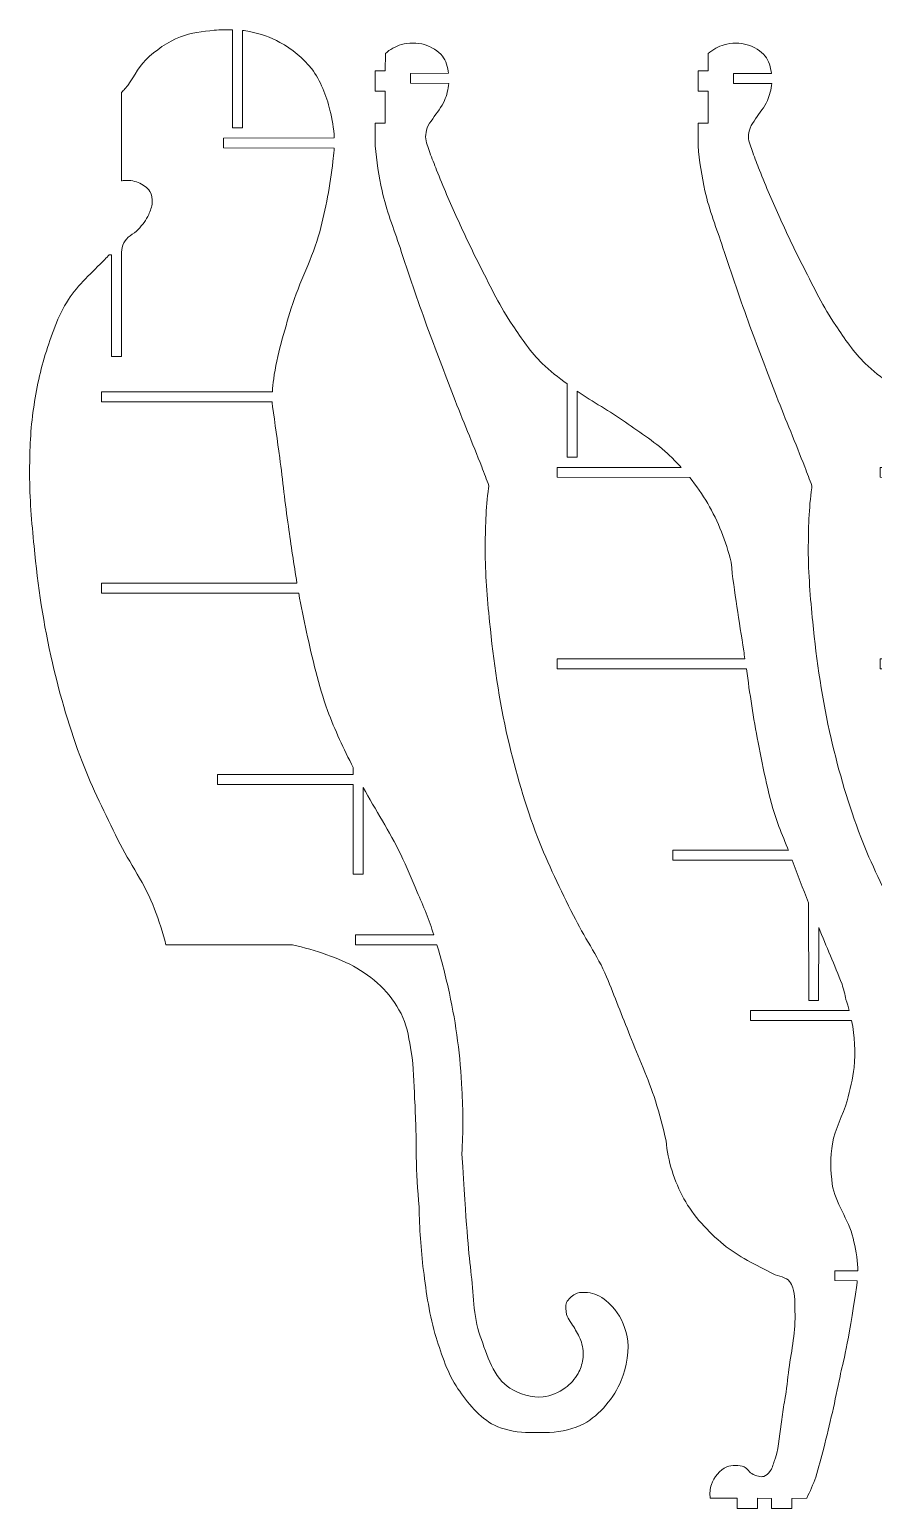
# Model space of a CAD drawing. Header units: centimetres. Extents: x -143 to 186, y -70 to 222.
# Drawn here: x -142.6 to -58.8, y -69.8 to 77 of the extents above; entities that cross this region are included whole.
import ezdxf

# ---------------------------------------------------------------- set-up
doc = ezdxf.new("R2010")
doc.units = ezdxf.units.CM
doc.header["$MEASUREMENT"] = 0
doc.layers.add('layer 1', color=7, linetype='Continuous')

msp = doc.modelspace()

# ---------------------------------------------------------------- linework, layer by layer
at = {"layer": 'layer 1', "color": 250, "lineweight": 9}
for points, knots in [([(-123.32562, 65.29963), (-123.32562, 65.29963), (-112.31798, 65.28963), (-112.31798, 65.28963), (-112.31798, 65.28963), (-112.3203, 65.22326), (-112.32317, 65.15672), (-112.32657, 65.09001), (-112.32657, 65.09001), (-112.36588, 64.71224), (-112.40873, 64.33523), (-112.45485, 63.95924), (-112.45485, 63.95924), (-112.74278, 61.61158), (-113.1506, 59.25075), (-113.76969, 56.97179), (-113.76969, 56.97179), (-114.47451, 54.37723), (-115.79917, 51.95952), (-116.58721, 49.38327), (-116.58721, 49.38327), (-117.29206, 47.07899), (-118.02644, 44.73324), (-118.33903, 42.35825), (-118.33903, 42.35825), (-118.39441, 41.9375), (-118.43635, 41.51443), (-118.46713, 41.08963), (-118.46713, 41.08963), (-118.46713, 41.08963), (-135.43054, 41.07963), (-135.43054, 41.07963), (-135.43054, 41.07963), (-135.43054, 41.07963), (-135.43054, 40.09963), (-135.43054, 40.09963), (-135.43054, 40.09963), (-135.43054, 40.09963), (-118.49748, 40.08963), (-118.49748, 40.08963), (-118.49748, 40.08963), (-118.48942, 39.93345), (-118.47404, 39.77775), (-118.45138, 39.62301), (-118.45138, 39.62301), (-118.20343, 37.92948), (-117.96577, 36.23458), (-117.7384, 34.53831), (-117.7384, 34.53831), (-117.43447, 32.27076), (-117.20694, 29.99242), (-116.8818, 27.7283), (-116.8818, 27.7283), (-116.61181, 25.84818), (-116.33984, 23.9646), (-116.02521, 22.08963), (-116.02521, 22.08963), (-116.02521, 22.08963), (-135.43054, 22.07963), (-135.43054, 22.07963), (-135.43054, 22.07963), (-135.43054, 22.07963), (-135.43054, 21.09963), (-135.43054, 21.09963), (-135.43054, 21.09963), (-135.43054, 21.09963), (-115.85297, 21.08963), (-115.85297, 21.08963), (-115.85297, 21.08963), (-115.62451, 19.79828), (-115.37228, 18.51204), (-115.08293, 17.2349), (-115.08293, 17.2349), (-114.48898, 14.61332), (-113.90002, 11.95985), (-112.98425, 9.4398), (-112.98425, 9.4398), (-112.28007, 7.50199), (-111.3731, 5.62998), (-110.44054, 3.77767), (-110.44054, 3.77767), (-110.44054, 3.77767), (-110.43054, 3.07963), (-110.43054, 3.07963), (-110.43054, 3.07963), (-110.43054, 3.07963), (-123.92921, 3.07963), (-123.92921, 3.07963), (-123.92921, 3.07963), (-123.92921, 3.07963), (-123.92921, 2.09963), (-123.92921, 2.09963), (-123.92921, 2.09963), (-123.92921, 2.09963), (-110.43054, 2.09963), (-110.43054, 2.09963), (-110.43054, 2.09963), (-110.43054, 2.09963), (-110.43054, -6.82072), (-110.43054, -6.82072), (-110.43054, -6.82072), (-110.43054, -6.82072), (-109.45054, -6.82072), (-109.45054, -6.82072), (-109.45054, -6.82072), (-109.45054, -6.82072), (-109.44054, 1.81158), (-109.44054, 1.81158), (-109.44054, 1.81158), (-108.25539, -0.43628), (-106.81953, -2.55839), (-105.72929, -4.85241), (-105.72929, -4.85241), (-105.1474, -6.07679), (-104.60336, -7.31989), (-104.09717, -8.58171), (-104.09717, -8.58171), (-103.45824, -9.94993), (-102.91251, -11.37591), (-102.43828, -12.83072), (-102.43828, -12.83072), (-102.43828, -12.83072), (-110.21342, -12.84072), (-110.21342, -12.84072), (-110.21342, -12.84072), (-110.21342, -12.84072), (-110.21342, -13.82072), (-110.21342, -13.82072), (-110.21342, -13.82072), (-110.21342, -13.82072), (-102.12457, -13.83072), (-102.12457, -13.83072), (-102.12457, -13.83072), (-101.64516, -15.4187), (-101.2438, -17.03275), (-100.89294, -18.63617), (-100.89294, -18.63617), (-100.2121, -21.74761), (-99.81112, -24.96117), (-99.64436, -28.14812), (-99.64436, -28.14812), (-99.53288, -30.27865), (-99.53288, -32.41647), (-99.64436, -34.56157), (-99.64436, -34.56157), (-99.21955, -41.78847), (-99.01831, -44.00859), (-98.75904, -46.22192), (-98.75904, -46.22192), (-98.50643, -48.37837), (-98.54577, -50.65993), (-97.83594, -52.67195), (-97.83594, -52.67195), (-97.18752, -54.50988), (-96.46093, -56.88771), (-94.884, -57.84032), (-94.884, -57.84032), (-93.97924, -58.38688), (-92.65572, -58.85609), (-91.58412, -58.71938), (-91.58412, -58.71938), (-90.84015, -58.62448), (-90.01176, -58.27345), (-89.39322, -57.81327), (-89.39322, -57.81327), (-88.89493, -57.44255), (-88.41637, -56.93977), (-88.11592, -56.39324), (-88.11592, -56.39324), (-87.88249, -55.96859), (-87.70806, -55.46679), (-87.64258, -54.98673), (-87.64258, -54.98673), (-87.56714, -54.43361), (-87.62845, -53.82083), (-87.78385, -53.2827), (-87.78385, -53.2827), (-87.92072, -52.80871), (-88.21196, -52.37383), (-88.44653, -51.93029), (-88.44653, -51.93029), (-88.69892, -51.45305), (-89.13801, -51.03383), (-89.25122, -50.52378), (-89.25122, -50.52378), (-89.33389, -50.1513), (-89.3911, -49.67693), (-89.25122, -49.34042), (-89.25122, -49.34042), (-89.11218, -49.00593), (-88.7396, -48.68243), (-88.41948, -48.50869), (-88.41948, -48.50869), (-87.88212, -48.21703), (-87.04354, -48.32324), (-86.44496, -48.50869), (-86.44496, -48.50869), (-85.80597, -48.70666), (-85.20295, -49.24146), (-84.73173, -49.73663), (-84.73173, -49.73663), (-84.01395, -50.4909), (-83.5026, -51.59855), (-83.27346, -52.59708), (-83.27346, -52.59708), (-82.95075, -54.00338), (-83.29336, -55.74568), (-83.83433, -57.08405), (-83.83433, -57.08405), (-84.51227, -58.76129), (-85.96609, -60.52202), (-87.53608, -61.37472), (-87.53608, -61.37472), (-88.5128, -61.9052), (-89.74875, -62.16133), (-90.95778, -62.25572), (-90.95778, -62.25572), (-90.95778, -62.25572), (-93.33942, -62.25572), (-93.33942, -62.25572), (-93.33942, -62.25572), (-94.41894, -62.17253), (-95.52094, -61.96035), (-96.4259, -61.51494), (-96.4259, -61.51494), (-97.888, -60.79531), (-99.09666, -59.27805), (-100.04352, -57.89732), (-100.04352, -57.89732), (-101.06441, -56.40863), (-101.65257, -54.56481), (-102.20288, -52.82143), (-102.20288, -52.82143), (-102.88053, -50.6746), (-103.18197, -48.38952), (-103.46484, -46.14706), (-103.46484, -46.14706), (-103.72859, -44.05616), (-103.87254, -41.9499), (-103.89671, -39.82828), (-103.89671, -39.82828), (-104.06535, -38.1712), (-104.15922, -36.50453), (-104.17832, -34.82828), (-104.17832, -34.82828), (-104.18532, -32.90981), (-104.23972, -30.99375), (-104.34151, -29.08009), (-104.34151, -29.08009), (-104.42362, -27.53665), (-104.42298, -25.97357), (-104.68032, -24.45445), (-104.68032, -24.45445), (-104.87551, -23.30218), (-105.04627, -22.09191), (-105.51516, -21.03692), (-105.51516, -21.03692), (-105.97195, -20.00915), (-106.65552, -19.01468), (-107.42822, -18.19329), (-107.42822, -18.19329), (-108.1816, -17.39244), (-109.12387, -16.71887), (-110.0734, -16.15147), (-110.0734, -16.15147), (-111.00648, -15.5939), (-112.04463, -15.18407), (-113.06907, -14.80672), (-113.06907, -14.80672), (-114.17765, -14.39837), (-115.27212, -14.08425), (-116.48575, -13.83072), (-116.48575, -13.83072), (-116.48575, -13.83072), (-129.05908, -13.83072), (-129.05908, -13.83072), (-129.05908, -13.83072), (-129.28057, -12.62364), (-129.75097, -11.42659), (-130.17549, -10.27138), (-130.17549, -10.27138), (-131.06433, -7.85267), (-132.65176, -5.71895), (-133.7976, -3.39733), (-133.7976, -3.39733), (-135.05805, -0.84351), (-136.33524, 1.72101), (-137.35557, 4.37401), (-137.35557, 4.37401), (-138.57551, 7.54605), (-139.53263, 10.8488), (-140.30493, 14.15842), (-140.30493, 14.15842), (-141.19111, 17.95606), (-141.751, 21.8555), (-142.13073, 25.74153), (-142.13073, 25.74153), (-142.3639, 28.12764), (-142.5746, 30.53209), (-142.57136, 32.92812), (-142.57136, 32.92812), (-142.56861, 34.96567), (-142.50901, 37.02525), (-142.23744, 39.04186), (-142.23744, 39.04186), (-141.97742, 40.97276), (-141.59799, 42.9193), (-141.01661, 44.77596), (-141.01661, 44.77596), (-140.42959, 46.65063), (-139.77941, 48.59992), (-138.72205, 50.23264), (-138.72205, 50.23264), (-137.758, 51.72127), (-136.35151, 52.94212), (-135.10043, 54.23424), (-135.10043, 54.23424), (-134.95451, 54.38494), (-134.80985, 54.53727), (-134.66508, 54.68963), (-134.66508, 54.68963), (-134.66508, 54.68963), (-134.43054, 54.69963), (-134.43054, 54.69963), (-134.43054, 54.69963), (-134.43054, 54.69963), (-134.43054, 44.59963), (-134.43054, 44.59963), (-134.43054, 44.59963), (-134.43054, 44.59963), (-133.45054, 44.59963), (-133.45054, 44.59963), (-133.45054, 44.59963), (-133.45054, 44.59963), (-133.44054, 54.93408), (-133.44054, 54.93408), (-133.44054, 54.93408), (-133.44054, 55.58835), (-133.12053, 56.20124), (-132.58366, 56.5752), (-132.58366, 56.5752), (-132.30223, 56.77123), (-132.02398, 56.9696), (-131.79165, 57.21316), (-131.79165, 57.21316), (-131.38255, 57.64204), (-130.98817, 58.13635), (-130.74806, 58.67614), (-130.74806, 58.67614), (-130.58391, 59.04515), (-130.42061, 59.45856), (-130.4067, 59.85627), (-130.4067, 59.85627), (-130.39372, 60.22723), (-130.43595, 60.669), (-130.62845, 60.98046), (-130.62845, 60.98046), (-130.75438, 61.18423), (-130.96305, 61.36225), (-131.15851, 61.51052), (-131.15851, 61.51052), (-131.53729, 61.79785), (-132.03439, 61.98897), (-132.50634, 62.05237), (-132.50634, 62.05237), (-132.7616, 62.08666), (-133.03204, 62.07326), (-133.29202, 62.05237), (-133.29202, 62.05237), (-133.34168, 62.04838), (-133.39117, 62.04271), (-133.44054, 62.03578), (-133.44054, 62.03578), (-133.44054, 62.03578), (-133.44054, 70.8125), (-133.44054, 70.8125), (-133.44054, 70.8125), (-133.33194, 70.92852), (-133.22503, 71.04586), (-133.11895, 71.16283), (-133.11895, 71.16283), (-132.32296, 72.04047), (-131.86415, 73.23155), (-131.03103, 74.05137), (-131.03103, 74.05137), (-130.07085, 74.99622), (-128.85595, 75.82844), (-127.60394, 76.31596), (-127.60394, 76.31596), (-126.56005, 76.72245), (-125.37575, 76.88061), (-124.2436, 76.97787), (-124.2436, 76.97787), (-123.64793, 77.02904), (-123.04286, 77.04939), (-122.44054, 77.03224), (-122.44054, 77.03224), (-122.44054, 77.03224), (-122.43054, 67.29963), (-122.43054, 67.29963), (-122.43054, 67.29963), (-122.43054, 67.29963), (-121.45054, 67.29963), (-121.45054, 67.29963), (-121.45054, 67.29963), (-121.45054, 67.29963), (-121.44054, 76.96675), (-121.44054, 76.96675), (-121.44054, 76.96675), (-121.207, 76.93864), (-120.97484, 76.89166), (-120.74235, 76.84918), (-120.74235, 76.84918), (-119.63978, 76.65283), (-118.64666, 76.28107), (-117.72181, 75.78124), (-117.72181, 75.78124), (-116.53129, 75.13781), (-115.37365, 74.19768), (-114.55789, 73.13583), (-114.55789, 73.13583), (-113.67487, 71.98643), (-113.11627, 70.47815), (-112.74854, 69.05474), (-112.74854, 69.05474), (-112.51651, 68.15657), (-112.36647, 67.23864), (-112.32329, 66.28963), (-112.32329, 66.28963), (-112.32329, 66.28963), (-123.32562, 66.27963), (-123.32562, 66.27963), (-123.32562, 66.27963), (-123.32562, 66.27963), (-123.32562, 65.29963), (-123.32562, 65.29963)], [0, 0, 0, 0, 0.009090909, 0.009090909, 0.009090909, 0.009090909, 0.018181818, 0.018181818, 0.018181818, 0.018181818, 0.027272727, 0.027272727, 0.027272727, 0.027272727, 0.036363636, 0.036363636, 0.036363636, 0.036363636, 0.045454545, 0.045454545, 0.045454545, 0.045454545, 0.054545455, 0.054545455, 0.054545455, 0.054545455, 0.063636364, 0.063636364, 0.063636364, 0.063636364, 0.072727273, 0.072727273, 0.072727273, 0.072727273, 0.081818182, 0.081818182, 0.081818182, 0.081818182, 0.090909091, 0.090909091, 0.090909091, 0.090909091, 0.1, 0.1, 0.1, 0.1, 0.109090909, 0.109090909, 0.109090909, 0.109090909, 0.118181818, 0.118181818, 0.118181818, 0.118181818, 0.127272727, 0.127272727, 0.127272727, 0.127272727, 0.136363636, 0.136363636, 0.136363636, 0.136363636, 0.145454545, 0.145454545, 0.145454545, 0.145454545, 0.154545455, 0.154545455, 0.154545455, 0.154545455, 0.163636364, 0.163636364, 0.163636364, 0.163636364, 0.172727273, 0.172727273, 0.172727273, 0.172727273, 0.181818182, 0.181818182, 0.181818182, 0.181818182, 0.190909091, 0.190909091, 0.190909091, 0.190909091, 0.2, 0.2, 0.2, 0.2, 0.209090909, 0.209090909, 0.209090909, 0.209090909, 0.218181818, 0.218181818, 0.218181818, 0.218181818, 0.227272727, 0.227272727, 0.227272727, 0.227272727, 0.236363636, 0.236363636, 0.236363636, 0.236363636, 0.245454545, 0.245454545, 0.245454545, 0.245454545, 0.254545455, 0.254545455, 0.254545455, 0.254545455, 0.263636364, 0.263636364, 0.263636364, 0.263636364, 0.272727273, 0.272727273, 0.272727273, 0.272727273, 0.281818182, 0.281818182, 0.281818182, 0.281818182, 0.290909091, 0.290909091, 0.290909091, 0.290909091, 0.3, 0.3, 0.3, 0.3, 0.309090909, 0.309090909, 0.309090909, 0.309090909, 0.318181818, 0.318181818, 0.318181818, 0.318181818, 0.327272727, 0.327272727, 0.327272727, 0.327272727, 0.336363636, 0.336363636, 0.336363636, 0.336363636, 0.345454545, 0.345454545, 0.345454545, 0.345454545, 0.354545455, 0.354545455, 0.354545455, 0.354545455, 0.363636364, 0.363636364, 0.363636364, 0.363636364, 0.372727273, 0.372727273, 0.372727273, 0.372727273, 0.381818182, 0.381818182, 0.381818182, 0.381818182, 0.390909091, 0.390909091, 0.390909091, 0.390909091, 0.4, 0.4, 0.4, 0.4, 0.409090909, 0.409090909, 0.409090909, 0.409090909, 0.418181818, 0.418181818, 0.418181818, 0.418181818, 0.427272727, 0.427272727, 0.427272727, 0.427272727, 0.436363636, 0.436363636, 0.436363636, 0.436363636, 0.445454545, 0.445454545, 0.445454545, 0.445454545, 0.454545455, 0.454545455, 0.454545455, 0.454545455, 0.463636364, 0.463636364, 0.463636364, 0.463636364, 0.472727273, 0.472727273, 0.472727273, 0.472727273, 0.481818182, 0.481818182, 0.481818182, 0.481818182, 0.490909091, 0.490909091, 0.490909091, 0.490909091, 0.5, 0.5, 0.5, 0.5, 0.509090909, 0.509090909, 0.509090909, 0.509090909, 0.518181818, 0.518181818, 0.518181818, 0.518181818, 0.527272727, 0.527272727, 0.527272727, 0.527272727, 0.536363636, 0.536363636, 0.536363636, 0.536363636, 0.545454545, 0.545454545, 0.545454545, 0.545454545, 0.554545455, 0.554545455, 0.554545455, 0.554545455, 0.563636364, 0.563636364, 0.563636364, 0.563636364, 0.572727273, 0.572727273, 0.572727273, 0.572727273, 0.581818182, 0.581818182, 0.581818182, 0.581818182, 0.590909091, 0.590909091, 0.590909091, 0.590909091, 0.6, 0.6, 0.6, 0.6, 0.609090909, 0.609090909, 0.609090909, 0.609090909, 0.618181818, 0.618181818, 0.618181818, 0.618181818, 0.627272727, 0.627272727, 0.627272727, 0.627272727, 0.636363636, 0.636363636, 0.636363636, 0.636363636, 0.645454545, 0.645454545, 0.645454545, 0.645454545, 0.654545455, 0.654545455, 0.654545455, 0.654545455, 0.663636364, 0.663636364, 0.663636364, 0.663636364, 0.672727273, 0.672727273, 0.672727273, 0.672727273, 0.681818182, 0.681818182, 0.681818182, 0.681818182, 0.690909091, 0.690909091, 0.690909091, 0.690909091, 0.7, 0.7, 0.7, 0.7, 0.709090909, 0.709090909, 0.709090909, 0.709090909, 0.718181818, 0.718181818, 0.718181818, 0.718181818, 0.727272727, 0.727272727, 0.727272727, 0.727272727, 0.736363636, 0.736363636, 0.736363636, 0.736363636, 0.745454545, 0.745454545, 0.745454545, 0.745454545, 0.754545455, 0.754545455, 0.754545455, 0.754545455, 0.763636364, 0.763636364, 0.763636364, 0.763636364, 0.772727273, 0.772727273, 0.772727273, 0.772727273, 0.781818182, 0.781818182, 0.781818182, 0.781818182, 0.790909091, 0.790909091, 0.790909091, 0.790909091, 0.8, 0.8, 0.8, 0.8, 0.809090909, 0.809090909, 0.809090909, 0.809090909, 0.818181818, 0.818181818, 0.818181818, 0.818181818, 0.827272727, 0.827272727, 0.827272727, 0.827272727, 0.836363636, 0.836363636, 0.836363636, 0.836363636, 0.845454545, 0.845454545, 0.845454545, 0.845454545, 0.854545455, 0.854545455, 0.854545455, 0.854545455, 0.863636364, 0.863636364, 0.863636364, 0.863636364, 0.872727273, 0.872727273, 0.872727273, 0.872727273, 0.881818182, 0.881818182, 0.881818182, 0.881818182, 0.890909091, 0.890909091, 0.890909091, 0.890909091, 0.9, 0.9, 0.9, 0.9, 0.909090909, 0.909090909, 0.909090909, 0.909090909, 0.918181818, 0.918181818, 0.918181818, 0.918181818, 0.927272727, 0.927272727, 0.927272727, 0.927272727, 0.936363636, 0.936363636, 0.936363636, 0.936363636, 0.945454545, 0.945454545, 0.945454545, 0.945454545, 0.954545455, 0.954545455, 0.954545455, 0.954545455, 0.963636364, 0.963636364, 0.963636364, 0.963636364, 0.972727273, 0.972727273, 0.972727273, 0.972727273, 0.981818182, 0.981818182, 0.981818182, 0.981818182, 1, 1, 1, 1]), ([(-66.89949, -68.78408), (-66.89949, -68.78408), (-65.40949, -68.77487), (-65.40949, -68.77487), (-65.40949, -68.77487), (-65.08716, -68.08587), (-64.78424, -67.38839), (-64.50074, -66.68244), (-64.50074, -66.68244), (-64.23182, -65.72484), (-63.97381, -64.76448), (-63.72669, -63.80135), (-63.72669, -63.80135), (-63.12103, -61.44074), (-62.58862, -59.05862), (-62.10615, -56.66957), (-62.10615, -56.66957), (-61.81191, -55.2126), (-61.30759, -53.74946), (-60.45437, -47.63277), (-60.45437, -47.63277), (-60.43022, -47.48105), (-60.40904, -47.32931), (-60.39141, -47.17755), (-60.39141, -47.17755), (-60.39141, -47.17755), (-62.62262, -47.16636), (-62.62262, -47.16636), (-62.62262, -47.16636), (-62.62262, -47.16636), (-62.6221, -46.18636), (-62.6221, -46.18636), (-62.6221, -46.18636), (-62.6221, -46.18636), (-60.33287, -46.17758), (-60.33287, -46.17758), (-60.33287, -46.17758), (-60.33336, -46.08539), (-60.33563, -45.9932), (-60.33981, -45.901), (-60.33981, -45.901), (-60.38438, -44.91936), (-60.58771, -43.91707), (-60.81374, -42.95259), (-60.81374, -42.95259), (-61.2482, -41.09872), (-62.58926, -39.45499), (-62.87142, -37.59408), (-62.87142, -37.59408), (-63.06932, -36.28885), (-63.07592, -34.87561), (-62.86926, -33.56809), (-62.86926, -33.56809), (-62.63871, -32.10949), (-61.79371, -30.7648), (-61.40876, -29.32099), (-61.40876, -29.32099), (-61.11727, -28.22772), (-60.81961, -27.10757), (-60.70956, -25.9928), (-60.70956, -25.9928), (-60.55786, -24.45616), (-60.63991, -22.90931), (-60.9557, -21.35225), (-60.9557, -21.35225), (-60.9557, -21.35225), (-71.00418, -21.33687), (-71.00418, -21.33687), (-71.00418, -21.33687), (-71.00418, -21.33687), (-71.00366, -20.35687), (-71.00366, -20.35687), (-71.00366, -20.35687), (-71.00366, -20.35687), (-61.1903, -20.35212), (-61.1903, -20.35212), (-61.1903, -20.35212), (-61.28757, -19.98678), (-61.39764, -19.62089), (-61.52051, -19.25443), (-61.52051, -19.25443), (-61.62183, -18.75459), (-61.75078, -18.2511), (-61.90736, -17.74396), (-61.90736, -17.74396), (-62.65214, -15.80456), (-63.46713, -13.9887), (-64.22636, -12.10354), (-64.22636, -12.10354), (-64.22636, -12.10354), (-64.24023, -19.34049), (-64.24023, -19.34049), (-64.24023, -19.34049), (-64.24023, -19.34049), (-65.22023, -19.33997), (-65.22023, -19.33997), (-65.22023, -19.33997), (-65.22023, -19.33997), (-65.22504, -9.64346), (-65.22504, -9.64346), (-65.22504, -9.64346), (-65.79257, -8.24684), (-66.3538, -6.84787), (-66.87388, -5.42873), (-66.87388, -5.42873), (-66.87388, -5.42873), (-78.71145, -5.41239), (-78.71145, -5.41239), (-78.71145, -5.41239), (-78.71145, -5.41239), (-78.71092, -4.43239), (-78.71092, -4.43239), (-78.71092, -4.43239), (-78.71092, -4.43239), (-67.23192, -4.42854), (-67.23192, -4.42854), (-67.23192, -4.42854), (-67.26072, -4.34603), (-67.28935, -4.26345), (-67.31781, -4.18078), (-67.31781, -4.18078), (-67.66792, -3.3846), (-67.98997, -2.57944), (-68.28395, -1.76531), (-68.28395, -1.76531), (-69.21797, 0.8213), (-69.69066, 3.56804), (-70.2361, 6.26626), (-70.2361, 6.26626), (-70.7245, 8.68231), (-71.05834, 11.12996), (-71.40668, 13.5737), (-71.40668, 13.5737), (-71.40668, 13.5737), (-90.20261, 13.59376), (-90.20261, 13.59376), (-90.20261, 13.59376), (-90.20261, 13.59376), (-90.20208, 14.57376), (-90.20208, 14.57376), (-90.20208, 14.57376), (-90.20208, 14.57376), (-71.55053, 14.57378), (-71.55053, 14.57378), (-71.55053, 14.57378), (-71.58903, 14.83832), (-71.62797, 15.10274), (-71.66758, 15.36703), (-71.66758, 15.36703), (-72.10643, 18.29575), (-72.63159, 21.22), (-72.92251, 24.16243), (-72.92251, 24.16243), (-73.42877, 26.26226), (-74.20375, 28.20733), (-75.24743, 29.99768), (-75.24743, 29.99768), (-75.76753, 30.88986), (-76.37144, 31.75593), (-77.03256, 32.57672), (-77.03256, 32.57672), (-77.03256, 32.57672), (-90.19244, 32.59376), (-90.19244, 32.59376), (-90.19244, 32.59376), (-90.19244, 32.59376), (-90.19192, 33.57376), (-90.19192, 33.57376), (-90.19192, 33.57376), (-90.19192, 33.57376), (-77.88635, 33.57717), (-77.88635, 33.57717), (-77.88635, 33.57717), (-78.24581, 33.97521), (-78.61727, 34.35934), (-78.99723, 34.72706), (-78.99723, 34.72706), (-80.31579, 36.00313), (-81.91096, 37.01042), (-83.42027, 38.07748), (-83.42027, 38.07748), (-84.96359, 39.16857), (-86.6438, 40.06776), (-88.19786, 41.14174), (-88.19786, 41.14174), (-88.19786, 41.14174), (-88.21136, 34.61014), (-88.21136, 34.61014), (-88.21136, 34.61014), (-88.21136, 34.61014), (-89.19136, 34.61066), (-89.19136, 34.61066), (-89.19136, 34.61066), (-89.19136, 34.61066), (-89.19747, 41.86877), (-89.19747, 41.86877), (-89.19747, 41.86877), (-90.05394, 42.50546), (-90.92075, 43.14528), (-91.67371, 43.88869), (-91.67371, 43.88869), (-92.80126, 45.00197), (-93.71515, 46.3528), (-94.60532, 47.67073), (-94.60532, 47.67073), (-95.82666, 49.47896), (-96.78194, 51.47102), (-97.77784, 53.41874), (-97.77784, 53.41874), (-98.5969, 55.02061), (-99.36907, 56.64887), (-100.11003, 58.28867), (-100.11003, 58.28867), (-100.82726, 59.87598), (-101.52249, 61.47551), (-102.15926, 63.09696), (-102.15926, 63.09696), (-102.38774, 63.67874), (-102.63517, 64.25527), (-102.82681, 64.84955), (-102.82681, 64.84955), (-102.99101, 65.35878), (-103.25944, 65.87562), (-103.25138, 66.39945), (-103.25138, 66.39945), (-103.24689, 66.69092), (-103.1973, 67.00464), (-103.09898, 67.28056), (-103.09898, 67.28056), (-102.98281, 67.60651), (-102.73671, 67.88455), (-102.55147, 68.18397), (-102.55147, 68.18397), (-102.17177, 68.7977), (-101.64612, 69.34828), (-101.37784, 70.00356), (-101.37784, 70.00356), (-101.1627, 70.52908), (-100.99865, 71.12404), (-100.94589, 71.70646), (-100.94589, 71.70646), (-100.94589, 71.70646), (-104.7407, 71.7185), (-104.7407, 71.7185), (-104.7407, 71.7185), (-104.7407, 71.7185), (-104.74017, 72.6985), (-104.74017, 72.6985), (-104.74017, 72.6985), (-104.74017, 72.6985), (-100.97342, 72.70647), (-100.97342, 72.70647), (-100.97342, 72.70647), (-101.055, 73.31318), (-101.24019, 73.96592), (-101.58552, 74.41422), (-101.58552, 74.41422), (-101.98966, 74.93889), (-102.7183, 75.35521), (-103.36452, 75.55323), (-103.36452, 75.55323), (-104.06769, 75.76871), (-104.95592, 75.76273), (-105.66304, 75.55447), (-105.66304, 75.55447), (-106.21625, 75.39154), (-106.80757, 75.07592), (-107.24912, 74.67081), (-107.24912, 74.67081), (-107.24912, 74.67081), (-107.26003, 72.96436), (-107.26003, 72.96436), (-107.26003, 72.96436), (-107.26003, 72.96436), (-108.26003, 72.9649), (-108.26003, 72.9649), (-108.26003, 72.9649), (-108.26003, 72.9649), (-108.26112, 70.94489), (-108.26112, 70.94489), (-108.26112, 70.94489), (-108.26112, 70.94489), (-107.26112, 70.94436), (-107.26112, 70.94436), (-107.26112, 70.94436), (-107.26112, 70.94436), (-107.26282, 67.76436), (-107.26282, 67.76436), (-107.26282, 67.76436), (-107.26282, 67.76436), (-108.26281, 67.7649), (-108.26281, 67.7649), (-108.26281, 67.7649), (-108.26281, 67.7649), (-108.25402, 65.51037), (-108.25402, 65.51037), (-108.25402, 65.51037), (-108.12951, 63.99699), (-107.90509, 62.5068), (-107.58074, 61.0398), (-107.58074, 61.0398), (-107.15658, 59.12142), (-106.40943, 57.27619), (-105.79566, 55.40366), (-105.79566, 55.40366), (-104.94067, 52.79517), (-104.05506, 50.19549), (-103.12156, 47.6142), (-103.12156, 47.6142), (-102.27715, 45.27924), (-101.3847, 42.96104), (-100.4849, 40.64665), (-100.4849, 40.64665), (-99.5714, 38.29701), (-98.59162, 35.97317), (-97.67974, 33.62286), (-97.67974, 33.62286), (-97.43793, 32.99962), (-97.20474, 32.37293), (-96.97152, 31.74627), (-96.97152, 31.74627), (-96.98114, 31.67737), (-96.9906, 31.60849), (-96.99991, 31.53963), (-96.99991, 31.53963), (-97.27255, 29.52317), (-97.33326, 27.46362), (-97.33709, 25.42606), (-97.33709, 25.42606), (-97.34162, 23.03004), (-97.1322, 20.62547), (-96.90032, 18.23925), (-96.90032, 18.23925), (-96.52267, 14.35301), (-95.96486, 10.45327), (-95.08072, 6.65516), (-95.08072, 6.65516), (-94.31018, 3.34512), (-93.35484, 0.04186), (-92.13658, -3.13082), (-92.13658, -3.13082), (-91.11768, -5.78437), (-89.84186, -8.34957), (-88.58278, -10.90408), (-88.58278, -10.90408), (-87.56437, -12.97028), (-86.19629, -14.88792), (-85.28185, -16.98966), (-85.28185, -16.98966), (-84.50693, -18.93413), (-83.73659, -20.8804), (-82.97083, -22.82847), (-82.97083, -22.82847), (-82.12231, -24.98704), (-81.13073, -27.10194), (-80.44213, -29.31081), (-80.44213, -29.31081), (-80.0337, -30.62096), (-79.67955, -31.94803), (-79.37969, -33.29202), (-79.37969, -33.29202), (-79.22116, -35.27066), (-78.53224, -37.35507), (-77.61324, -39.0292), (-77.61324, -39.0292), (-76.67577, -40.73697), (-75.19793, -42.31662), (-73.67161, -43.57795), (-73.67161, -43.57795), (-72.22073, -44.77692), (-70.44659, -45.62948), (-68.74308, -46.48385), (-68.74308, -46.48385), (-68.20596, -46.75324), (-67.4588, -46.798), (-67.11363, -47.25793), (-67.11363, -47.25793), (-66.9802, -47.43572), (-66.88709, -47.66848), (-66.80209, -47.88183), (-66.80209, -47.88183), (-66.51686, -48.59782), (-66.61163, -49.43538), (-66.5832, -50.2118), (-66.5832, -50.2118), (-66.51318, -52.12408), (-66.90658, -54.04425), (-67.18358, -55.94431), (-67.18358, -55.94431), (-67.32994, -56.94814), (-67.38978, -57.98474), (-67.59704, -58.97659), (-67.59704, -58.97659), (-67.6963, -59.63399), (-67.8054, -60.29014), (-67.90072, -60.94393), (-67.90072, -60.94393), (-68.08683, -62.2205), (-68.13303, -63.5501), (-68.52046, -64.7732), (-68.52046, -64.7732), (-68.55485, -64.88179), (-68.59194, -64.98952), (-68.63204, -65.09631), (-68.63204, -65.09631), (-68.7631, -65.44523), (-68.84303, -65.85006), (-69.07802, -66.12722), (-69.07802, -66.12722), (-69.23926, -66.31741), (-69.46079, -66.53101), (-69.68367, -66.60388), (-69.68367, -66.60388), (-69.99685, -66.70627), (-70.43057, -66.54854), (-70.74759, -66.40151), (-70.74759, -66.40151), (-71.08312, -66.24589), (-71.29897, -65.81434), (-71.62777, -65.66723), (-71.62777, -65.66723), (-72.12244, -65.44591), (-72.86126, -65.48174), (-73.35222, -65.66631), (-73.35222, -65.66631), (-74.01111, -65.914), (-74.65227, -66.72075), (-74.87582, -67.4083), (-74.87582, -67.4083), (-75.00604, -67.80884), (-75.06121, -68.31161), (-74.99358, -68.76974), (-74.99358, -68.76974), (-74.99358, -68.76974), (-72.3188, -68.78117), (-72.3188, -68.78117), (-72.3188, -68.78117), (-72.3188, -68.78117), (-72.31933, -69.78117), (-72.31933, -69.78117), (-72.31933, -69.78117), (-72.31933, -69.78117), (-70.29933, -69.78225), (-70.29933, -69.78225), (-70.29933, -69.78225), (-70.29933, -69.78225), (-70.29879, -68.78225), (-70.29879, -68.78225), (-70.29879, -68.78225), (-70.29879, -68.78225), (-68.9195, -68.78299), (-68.9195, -68.78299), (-68.9195, -68.78299), (-68.9195, -68.78299), (-68.92003, -69.783), (-68.92003, -69.783), (-68.92003, -69.783), (-68.92003, -69.783), (-66.90003, -69.78407), (-66.90003, -69.78407), (-66.90003, -69.78407), (-66.90003, -69.78407), (-66.89949, -68.78408), (-66.89949, -68.78408)], [0, 0, 0, 0, 0.008547009, 0.008547009, 0.008547009, 0.008547009, 0.017094017, 0.017094017, 0.017094017, 0.017094017, 0.025641026, 0.025641026, 0.025641026, 0.025641026, 0.034188034, 0.034188034, 0.034188034, 0.034188034, 0.042735043, 0.042735043, 0.042735043, 0.042735043, 0.051282051, 0.051282051, 0.051282051, 0.051282051, 0.05982906, 0.05982906, 0.05982906, 0.05982906, 0.068376068, 0.068376068, 0.068376068, 0.068376068, 0.076923077, 0.076923077, 0.076923077, 0.076923077, 0.085470085, 0.085470085, 0.085470085, 0.085470085, 0.094017094, 0.094017094, 0.094017094, 0.094017094, 0.102564103, 0.102564103, 0.102564103, 0.102564103, 0.111111111, 0.111111111, 0.111111111, 0.111111111, 0.11965812, 0.11965812, 0.11965812, 0.11965812, 0.128205128, 0.128205128, 0.128205128, 0.128205128, 0.136752137, 0.136752137, 0.136752137, 0.136752137, 0.145299145, 0.145299145, 0.145299145, 0.145299145, 0.153846154, 0.153846154, 0.153846154, 0.153846154, 0.162393162, 0.162393162, 0.162393162, 0.162393162, 0.170940171, 0.170940171, 0.170940171, 0.170940171, 0.179487179, 0.179487179, 0.179487179, 0.179487179, 0.188034188, 0.188034188, 0.188034188, 0.188034188, 0.196581197, 0.196581197, 0.196581197, 0.196581197, 0.205128205, 0.205128205, 0.205128205, 0.205128205, 0.213675214, 0.213675214, 0.213675214, 0.213675214, 0.222222222, 0.222222222, 0.222222222, 0.222222222, 0.230769231, 0.230769231, 0.230769231, 0.230769231, 0.239316239, 0.239316239, 0.239316239, 0.239316239, 0.247863248, 0.247863248, 0.247863248, 0.247863248, 0.256410256, 0.256410256, 0.256410256, 0.256410256, 0.264957265, 0.264957265, 0.264957265, 0.264957265, 0.273504274, 0.273504274, 0.273504274, 0.273504274, 0.282051282, 0.282051282, 0.282051282, 0.282051282, 0.290598291, 0.290598291, 0.290598291, 0.290598291, 0.299145299, 0.299145299, 0.299145299, 0.299145299, 0.307692308, 0.307692308, 0.307692308, 0.307692308, 0.316239316, 0.316239316, 0.316239316, 0.316239316, 0.324786325, 0.324786325, 0.324786325, 0.324786325, 0.333333333, 0.333333333, 0.333333333, 0.333333333, 0.341880342, 0.341880342, 0.341880342, 0.341880342, 0.35042735, 0.35042735, 0.35042735, 0.35042735, 0.358974359, 0.358974359, 0.358974359, 0.358974359, 0.367521368, 0.367521368, 0.367521368, 0.367521368, 0.376068376, 0.376068376, 0.376068376, 0.376068376, 0.384615385, 0.384615385, 0.384615385, 0.384615385, 0.393162393, 0.393162393, 0.393162393, 0.393162393, 0.401709402, 0.401709402, 0.401709402, 0.401709402, 0.41025641, 0.41025641, 0.41025641, 0.41025641, 0.418803419, 0.418803419, 0.418803419, 0.418803419, 0.427350427, 0.427350427, 0.427350427, 0.427350427, 0.435897436, 0.435897436, 0.435897436, 0.435897436, 0.444444444, 0.444444444, 0.444444444, 0.444444444, 0.452991453, 0.452991453, 0.452991453, 0.452991453, 0.461538462, 0.461538462, 0.461538462, 0.461538462, 0.47008547, 0.47008547, 0.47008547, 0.47008547, 0.478632479, 0.478632479, 0.478632479, 0.478632479, 0.487179487, 0.487179487, 0.487179487, 0.487179487, 0.495726496, 0.495726496, 0.495726496, 0.495726496, 0.504273504, 0.504273504, 0.504273504, 0.504273504, 0.512820513, 0.512820513, 0.512820513, 0.512820513, 0.521367521, 0.521367521, 0.521367521, 0.521367521, 0.52991453, 0.52991453, 0.52991453, 0.52991453, 0.538461538, 0.538461538, 0.538461538, 0.538461538, 0.547008547, 0.547008547, 0.547008547, 0.547008547, 0.555555556, 0.555555556, 0.555555556, 0.555555556, 0.564102564, 0.564102564, 0.564102564, 0.564102564, 0.572649573, 0.572649573, 0.572649573, 0.572649573, 0.581196581, 0.581196581, 0.581196581, 0.581196581, 0.58974359, 0.58974359, 0.58974359, 0.58974359, 0.598290598, 0.598290598, 0.598290598, 0.598290598, 0.606837607, 0.606837607, 0.606837607, 0.606837607, 0.615384615, 0.615384615, 0.615384615, 0.615384615, 0.623931624, 0.623931624, 0.623931624, 0.623931624, 0.632478632, 0.632478632, 0.632478632, 0.632478632, 0.641025641, 0.641025641, 0.641025641, 0.641025641, 0.64957265, 0.64957265, 0.64957265, 0.64957265, 0.658119658, 0.658119658, 0.658119658, 0.658119658, 0.666666667, 0.666666667, 0.666666667, 0.666666667, 0.675213675, 0.675213675, 0.675213675, 0.675213675, 0.683760684, 0.683760684, 0.683760684, 0.683760684, 0.692307692, 0.692307692, 0.692307692, 0.692307692, 0.700854701, 0.700854701, 0.700854701, 0.700854701, 0.709401709, 0.709401709, 0.709401709, 0.709401709, 0.717948718, 0.717948718, 0.717948718, 0.717948718, 0.726495726, 0.726495726, 0.726495726, 0.726495726, 0.735042735, 0.735042735, 0.735042735, 0.735042735, 0.743589744, 0.743589744, 0.743589744, 0.743589744, 0.752136752, 0.752136752, 0.752136752, 0.752136752, 0.760683761, 0.760683761, 0.760683761, 0.760683761, 0.769230769, 0.769230769, 0.769230769, 0.769230769, 0.777777778, 0.777777778, 0.777777778, 0.777777778, 0.786324786, 0.786324786, 0.786324786, 0.786324786, 0.794871795, 0.794871795, 0.794871795, 0.794871795, 0.803418803, 0.803418803, 0.803418803, 0.803418803, 0.811965812, 0.811965812, 0.811965812, 0.811965812, 0.820512821, 0.820512821, 0.820512821, 0.820512821, 0.829059829, 0.829059829, 0.829059829, 0.829059829, 0.837606838, 0.837606838, 0.837606838, 0.837606838, 0.846153846, 0.846153846, 0.846153846, 0.846153846, 0.854700855, 0.854700855, 0.854700855, 0.854700855, 0.863247863, 0.863247863, 0.863247863, 0.863247863, 0.871794872, 0.871794872, 0.871794872, 0.871794872, 0.88034188, 0.88034188, 0.88034188, 0.88034188, 0.888888889, 0.888888889, 0.888888889, 0.888888889, 0.897435897, 0.897435897, 0.897435897, 0.897435897, 0.905982906, 0.905982906, 0.905982906, 0.905982906, 0.914529915, 0.914529915, 0.914529915, 0.914529915, 0.923076923, 0.923076923, 0.923076923, 0.923076923, 0.931623932, 0.931623932, 0.931623932, 0.931623932, 0.94017094, 0.94017094, 0.94017094, 0.94017094, 0.948717949, 0.948717949, 0.948717949, 0.948717949, 0.957264957, 0.957264957, 0.957264957, 0.957264957, 0.965811966, 0.965811966, 0.965811966, 0.965811966, 0.974358974, 0.974358974, 0.974358974, 0.974358974, 0.982905983, 0.982905983, 0.982905983, 0.982905983, 1, 1, 1, 1]), ([(-76.19545, 65.50071), (-76.07013, 63.98739), (-75.84491, 62.49731), (-75.51977, 61.03049), (-75.51977, 61.03049), (-75.09459, 59.11234), (-74.34645, 57.26751), (-73.73168, 55.39531), (-73.73168, 55.39531), (-72.87529, 52.78728), (-71.98829, 50.18807), (-71.05341, 47.60727), (-71.05341, 47.60727), (-70.20775, 45.27278), (-69.31406, 42.95505), (-68.41302, 40.64115), (-68.41302, 40.64115), (-67.49826, 38.29199), (-66.51723, 35.96867), (-65.6041, 33.61885), (-65.6041, 33.61885), (-65.36197, 32.99574), (-65.12843, 32.36918), (-64.89488, 31.74264), (-64.89488, 31.74264), (-64.90446, 31.67374), (-64.91388, 31.60486), (-64.92316, 31.53599), (-64.92316, 31.53599), (-65.19472, 29.51938), (-65.25432, 27.4598), (-65.25707, 25.42225), (-65.25707, 25.42225), (-65.26031, 23.02622), (-65.04961, 20.62177), (-64.81645, 18.23566), (-64.81645, 18.23566), (-64.43671, 14.34963), (-63.87682, 10.45019), (-62.99064, 6.65255), (-62.99064, 6.65255), (-62.21834, 3.34293), (-61.26122, 0.04018), (-60.04128, -3.13186), (-60.04128, -3.13186), (-59.02095, -5.78486), (-57.74376, -8.34938), (-56.48331, -10.9032), (-56.48331, -10.9032), (-55.33747, -13.22482), (-53.75004, -15.35854), (-52.8612, -17.77725), (-52.8612, -17.77725), (-52.34907, -19.17086), (-51.77018, -20.62536), (-51.64205, -22.08491), (-51.64205, -22.08491), (-51.51026, -23.58607), (-51.8607, -25.15541), (-52.12971, -26.6635), (-52.12971, -26.6635), (-52.33703, -27.82578), (-52.74321, -28.95455), (-52.94139, -30.11808), (-52.94139, -30.11808), (-53.1673, -31.44445), (-53.41777, -32.81829), (-53.33694, -34.14398), (-53.33694, -34.14398), (-53.24054, -35.72492), (-52.77569, -37.36357), (-52.14037, -38.81739), (-52.14037, -38.81739), (-51.48721, -40.312), (-50.47791, -41.70341), (-49.43114, -42.97152), (-49.43114, -42.97152), (-48.54097, -44.04994), (-47.53202, -45.06145), (-46.44885, -45.95382), (-46.44885, -45.95382), (-46.04078, -46.29001), (-45.54006, -46.53116), (-45.18673, -46.91907), (-45.18673, -46.91907), (-44.98068, -47.14528), (-44.75888, -47.38787), (-44.63732, -47.66518), (-44.63732, -47.66518), (-44.5394, -47.88857), (-44.4794, -48.14742), (-44.46342, -48.39103), (-44.46342, -48.39103), (-44.44261, -48.7083), (-44.54646, -49.03545), (-44.61464, -49.35127), (-44.61464, -49.35127), (-44.73691, -49.91763), (-44.96764, -50.45862), (-45.15295, -51.00928), (-45.15295, -51.00928), (-45.52795, -52.12366), (-45.9345, -53.22787), (-46.35009, -54.32769), (-46.35009, -54.32769), (-46.91956, -55.83473), (-47.41749, -57.38204), (-48.13124, -58.8236), (-48.13124, -58.8236), (-48.19419, -58.99174), (-48.25743, -59.15977), (-48.32088, -59.32769), (-48.32088, -59.32769), (-48.93088, -60.94197), (-49.45879, -62.60247), (-50.25779, -64.1297), (-50.25779, -64.1297), (-50.4828, -64.55978), (-50.69325, -65.00373), (-50.96929, -65.40246), (-50.96929, -65.40246), (-51.1044, -65.59762), (-51.21143, -65.84479), (-51.40257, -65.96961), (-51.40257, -65.96961), (-51.53841, -66.05832), (-51.71673, -66.10958), (-51.88086, -66.13842), (-51.88086, -66.13842), (-52.05339, -66.16873), (-52.24433, -66.16769), (-52.41402, -66.13842), (-52.41402, -66.13842), (-52.77014, -66.07698), (-53.04603, -65.7394), (-53.37623, -65.56728), (-53.37623, -65.56728), (-53.73636, -65.37956), (-54.10337, -65.16202), (-54.49038, -65.06929), (-54.49038, -65.06929), (-54.98021, -64.95193), (-55.5751, -64.90251), (-56.03498, -65.06929), (-56.03498, -65.06929), (-56.41948, -65.20874), (-56.81144, -65.51245), (-57.07316, -65.83738), (-57.07316, -65.83738), (-57.321, -66.14508), (-57.51388, -66.56133), (-57.58978, -66.94585), (-57.58978, -66.94585), (-57.69016, -67.45436), (-57.57291, -68.05916), (-57.38559, -68.55021), (-57.38559, -68.55021), (-57.35836, -68.6216), (-57.32861, -68.69206), (-57.29634, -68.76159), (-57.29634, -68.76159), (-57.29634, -68.76159), (-55.80634, -68.77159), (-55.80634, -68.77159), (-55.80634, -68.77159), (-55.80634, -68.77159), (-55.80634, -69.77159), (-55.80634, -69.77159), (-55.80634, -69.77159), (-55.80634, -69.77159), (-53.78634, -69.77159), (-53.78634, -69.77159), (-53.78634, -69.77159), (-53.78634, -69.77159), (-53.78634, -68.77159), (-53.78634, -68.77159), (-53.78634, -68.77159), (-53.78634, -68.77159), (-52.40704, -68.77159), (-52.40704, -68.77159), (-52.40704, -68.77159), (-52.40704, -68.77159), (-52.40704, -69.77159), (-52.40704, -69.77159), (-52.40704, -69.77159), (-52.40704, -69.77159), (-50.38704, -69.77159), (-50.38704, -69.77159), (-50.38704, -69.77159), (-50.38704, -69.77159), (-50.38704, -68.77159), (-50.38704, -68.77159), (-50.38704, -68.77159), (-50.38704, -68.77159), (-48.89704, -68.76159), (-48.89704, -68.76159), (-48.89704, -68.76159), (-48.03723, -68.21319), (-47.33165, -67.50309), (-46.78028, -66.63129), (-46.78028, -66.63129), (-45.95053, -65.34026), (-45.15539, -64.02471), (-44.40482, -62.68699), (-44.40482, -62.68699), (-43.66981, -61.37698), (-43.00068, -60.02915), (-42.31739, -58.69066), (-42.31739, -58.69066), (-41.78074, -57.63942), (-41.1613, -56.61743), (-40.0029, -53.86159), (-40.0029, -53.86159), (-40.0029, -53.86159), (-39.59019, -52.86159), (-39.59019, -52.86159), (-39.59019, -52.86159), (-39.33443, -52.23117), (-39.0553, -51.52427), (-38.74922, -50.72701), (-38.74922, -50.72701), (-38.44132, -50.12002), (-38.16155, -49.50234), (-37.94374, -48.86159), (-37.94374, -48.86159), (-37.94374, -48.86159), (-39.77875, -48.85159), (-39.77875, -48.85159), (-39.77875, -48.85159), (-39.77875, -48.85159), (-39.77875, -47.87159), (-39.77875, -47.87159), (-39.77875, -47.87159), (-39.77875, -47.87159), (-37.62346, -47.86159), (-37.62346, -47.86159), (-37.62346, -47.86159), (-37.48422, -47.39074), (-37.36499, -46.91405), (-37.29114, -46.43552), (-37.29114, -46.43552), (-37.1158, -45.29926), (-37.22121, -44.11284), (-37.29114, -42.95749), (-37.29114, -42.95749), (-37.35338, -41.9294), (-37.69834, -40.89905), (-37.64399, -39.88271), (-37.64399, -39.88271), (-37.5919, -38.90871), (-37.34836, -37.89999), (-37.01391, -36.98436), (-37.01391, -36.98436), (-36.50843, -35.60048), (-35.53943, -34.36917), (-34.64482, -33.17868), (-34.64482, -33.17868), (-33.84544, -32.11493), (-32.76544, -31.25809), (-31.9954, -30.17444), (-31.9954, -30.17444), (-31.38535, -29.31594), (-30.81414, -28.40129), (-30.3782, -27.4441), (-30.3782, -27.4441), (-29.94937, -26.50253), (-29.59619, -25.4861), (-29.39108, -24.48273), (-29.39108, -24.48273), (-29.18021, -23.45119), (-29.10033, -22.40247), (-29.15144, -21.33659), (-29.15144, -21.33659), (-29.15144, -21.33659), (-38.89913, -21.32659), (-38.89913, -21.32659), (-38.89913, -21.32659), (-38.89913, -21.32659), (-38.89913, -20.34659), (-38.89913, -20.34659), (-38.89913, -20.34659), (-38.89913, -20.34659), (-29.2372, -20.33659), (-29.2372, -20.33659), (-29.2372, -20.33659), (-29.34294, -19.47825), (-29.53196, -18.60899), (-29.80424, -17.72882), (-29.80424, -17.72882), (-30.55005, -15.78981), (-31.36602, -13.97439), (-32.12625, -12.08964), (-32.12625, -12.08964), (-32.12625, -12.08964), (-32.13625, -18.32659), (-32.13625, -18.32659), (-32.13625, -18.32659), (-32.13625, -18.32659), (-33.11625, -18.32659), (-33.11625, -18.32659), (-33.11625, -18.32659), (-33.11625, -18.32659), (-33.12625, -9.63008), (-33.12625, -9.63008), (-33.12625, -9.63008), (-33.69453, -8.23378), (-34.2565, -6.83511), (-34.77735, -5.41624), (-34.77735, -5.41624), (-34.77735, -5.41624), (-46.61492, -5.40624), (-46.61492, -5.40624), (-46.61492, -5.40624), (-46.61492, -5.40624), (-46.61492, -4.42624), (-46.61492, -4.42624), (-46.61492, -4.42624), (-46.61492, -4.42624), (-35.13593, -4.41624), (-35.13593, -4.41624), (-35.13593, -4.41624), (-35.16476, -4.33375), (-35.19344, -4.25118), (-35.22194, -4.16852), (-35.22194, -4.16852), (-35.57248, -3.37253), (-35.89496, -2.56755), (-36.18938, -1.75358), (-36.18938, -1.75358), (-37.12479, 0.83253), (-37.59894, 3.57901), (-38.14582, 6.27695), (-38.14582, 6.27695), (-38.63552, 8.69274), (-38.97066, 11.1402), (-39.32032, 13.58376), (-39.32032, 13.58376), (-39.32032, 13.58376), (-58.11625, 13.59376), (-58.11625, 13.59376), (-58.11625, 13.59376), (-58.11625, 13.59376), (-58.11625, 14.57376), (-58.11625, 14.57376), (-58.11625, 14.57376), (-58.11625, 14.57376), (-39.46469, 14.58376), (-39.46469, 14.58376), (-39.46469, 14.58376), (-39.50334, 14.84828), (-39.54243, 15.11269), (-39.58217, 15.37695), (-39.58217, 15.37695), (-40.02259, 18.30543), (-40.54932, 21.2294), (-40.84181, 24.17168), (-40.84181, 24.17168), (-41.3492, 26.27123), (-42.12521, 28.2159), (-43.16985, 30.00568), (-43.16985, 30.00568), (-43.69043, 30.89758), (-44.2948, 31.76333), (-44.95637, 32.58376), (-44.95637, 32.58376), (-44.95637, 32.58376), (-58.11625, 32.59376), (-58.11625, 32.59376), (-58.11625, 32.59376), (-58.11625, 32.59376), (-58.11625, 33.57376), (-58.11625, 33.57376), (-58.11625, 33.57376), (-58.11625, 33.57376), (-45.81069, 33.58376), (-45.81069, 33.58376), (-45.81069, 33.58376), (-46.17036, 33.9816), (-46.54203, 34.36554), (-46.92218, 34.73305), (-46.92218, 34.73305), (-48.24143, 36.00841), (-49.83713, 37.01486), (-51.34702, 38.08111), (-51.34702, 38.08111), (-52.89091, 39.17137), (-54.57161, 40.06967), (-56.12625, 41.14281), (-56.12625, 41.14281), (-56.12625, 41.14281), (-56.13625, 34.59376), (-56.13625, 34.59376), (-56.13625, 34.59376), (-56.13625, 34.59376), (-57.11625, 34.59376), (-57.11625, 34.59376), (-57.11625, 34.59376), (-57.11625, 34.59376), (-57.12625, 41.86931), (-57.12625, 41.86931), (-57.12625, 41.86931), (-57.98306, 42.50554), (-58.85021, 43.14489), (-59.60356, 43.88791), (-59.60356, 43.88791), (-60.73171, 45.00058), (-61.64632, 46.35092), (-62.5372, 47.66837), (-62.5372, 47.66837), (-63.75951, 49.47595), (-64.71585, 51.4675), (-65.71279, 53.41468), (-65.71279, 53.41468), (-66.53271, 55.0161), (-67.30576, 56.64397), (-68.04759, 58.28337), (-68.04759, 58.28337), (-68.76567, 59.8703), (-69.46176, 61.46945), (-70.09939, 63.09055), (-70.09939, 63.09055), (-70.32818, 63.67222), (-70.57593, 64.24861), (-70.76788, 64.84279), (-70.76788, 64.84279), (-70.93235, 65.35193), (-71.20106, 65.86863), (-71.19328, 66.39246), (-71.19328, 66.39246), (-71.18895, 66.68394), (-71.13953, 66.99768), (-71.04135, 67.27365), (-71.04135, 67.27365), (-70.92536, 67.59967), (-70.67941, 67.87783), (-70.49432, 68.17736), (-70.49432, 68.17736), (-70.11496, 68.79129), (-69.5896, 69.34215), (-69.32168, 69.99758), (-69.32168, 69.99758), (-69.10682, 70.52321), (-68.94308, 71.11826), (-68.89063, 71.70071), (-68.89063, 71.70071), (-68.89063, 71.70071), (-72.68545, 71.71071), (-72.68545, 71.71071), (-72.68545, 71.71071), (-72.68545, 71.71071), (-72.68545, 72.69071), (-72.68545, 72.69071), (-72.68545, 72.69071), (-72.68545, 72.69071), (-68.9187, 72.70071), (-68.9187, 72.70071), (-68.9187, 72.70071), (-69.0006, 73.30737), (-69.18615, 73.96001), (-69.5317, 74.40813), (-69.5317, 74.40813), (-69.93613, 74.93258), (-70.66499, 75.34851), (-71.31132, 75.54619), (-71.31132, 75.54619), (-72.0146, 75.76128), (-72.90283, 75.75483), (-73.60985, 75.54619), (-73.60985, 75.54619), (-74.16297, 75.38296), (-74.75412, 75.06702), (-75.19545, 74.66168), (-75.19545, 74.66168), (-75.19545, 74.66168), (-75.20545, 72.95522), (-75.20545, 72.95522), (-75.20545, 72.95522), (-75.20545, 72.95522), (-76.20545, 72.95522), (-76.20545, 72.95522), (-76.20545, 72.95522), (-76.20545, 72.95522), (-76.20545, 70.93522), (-76.20545, 70.93522), (-76.20545, 70.93522), (-76.20545, 70.93522), (-75.20545, 70.93522), (-75.20545, 70.93522), (-75.20545, 70.93522), (-75.20545, 70.93522), (-75.20545, 67.75522), (-75.20545, 67.75522), (-75.20545, 67.75522), (-75.20545, 67.75522), (-76.20545, 67.75522), (-76.20545, 67.75522), (-76.20545, 67.75522), (-76.20545, 67.75522), (-76.19545, 65.50071), (-76.19545, 65.50071)], [0, 0, 0, 0, 0.007936508, 0.007936508, 0.007936508, 0.007936508, 0.015873016, 0.015873016, 0.015873016, 0.015873016, 0.023809524, 0.023809524, 0.023809524, 0.023809524, 0.031746032, 0.031746032, 0.031746032, 0.031746032, 0.03968254, 0.03968254, 0.03968254, 0.03968254, 0.047619048, 0.047619048, 0.047619048, 0.047619048, 0.055555556, 0.055555556, 0.055555556, 0.055555556, 0.063492063, 0.063492063, 0.063492063, 0.063492063, 0.071428571, 0.071428571, 0.071428571, 0.071428571, 0.079365079, 0.079365079, 0.079365079, 0.079365079, 0.087301587, 0.087301587, 0.087301587, 0.087301587, 0.095238095, 0.095238095, 0.095238095, 0.095238095, 0.103174603, 0.103174603, 0.103174603, 0.103174603, 0.111111111, 0.111111111, 0.111111111, 0.111111111, 0.119047619, 0.119047619, 0.119047619, 0.119047619, 0.126984127, 0.126984127, 0.126984127, 0.126984127, 0.134920635, 0.134920635, 0.134920635, 0.134920635, 0.142857143, 0.142857143, 0.142857143, 0.142857143, 0.150793651, 0.150793651, 0.150793651, 0.150793651, 0.158730159, 0.158730159, 0.158730159, 0.158730159, 0.166666667, 0.166666667, 0.166666667, 0.166666667, 0.174603175, 0.174603175, 0.174603175, 0.174603175, 0.182539683, 0.182539683, 0.182539683, 0.182539683, 0.19047619, 0.19047619, 0.19047619, 0.19047619, 0.198412698, 0.198412698, 0.198412698, 0.198412698, 0.206349206, 0.206349206, 0.206349206, 0.206349206, 0.214285714, 0.214285714, 0.214285714, 0.214285714, 0.222222222, 0.222222222, 0.222222222, 0.222222222, 0.23015873, 0.23015873, 0.23015873, 0.23015873, 0.238095238, 0.238095238, 0.238095238, 0.238095238, 0.246031746, 0.246031746, 0.246031746, 0.246031746, 0.253968254, 0.253968254, 0.253968254, 0.253968254, 0.261904762, 0.261904762, 0.261904762, 0.261904762, 0.26984127, 0.26984127, 0.26984127, 0.26984127, 0.277777778, 0.277777778, 0.277777778, 0.277777778, 0.285714286, 0.285714286, 0.285714286, 0.285714286, 0.293650794, 0.293650794, 0.293650794, 0.293650794, 0.301587302, 0.301587302, 0.301587302, 0.301587302, 0.30952381, 0.30952381, 0.30952381, 0.30952381, 0.317460317, 0.317460317, 0.317460317, 0.317460317, 0.325396825, 0.325396825, 0.325396825, 0.325396825, 0.333333333, 0.333333333, 0.333333333, 0.333333333, 0.341269841, 0.341269841, 0.341269841, 0.341269841, 0.349206349, 0.349206349, 0.349206349, 0.349206349, 0.357142857, 0.357142857, 0.357142857, 0.357142857, 0.365079365, 0.365079365, 0.365079365, 0.365079365, 0.373015873, 0.373015873, 0.373015873, 0.373015873, 0.380952381, 0.380952381, 0.380952381, 0.380952381, 0.388888889, 0.388888889, 0.388888889, 0.388888889, 0.396825397, 0.396825397, 0.396825397, 0.396825397, 0.404761905, 0.404761905, 0.404761905, 0.404761905, 0.412698413, 0.412698413, 0.412698413, 0.412698413, 0.420634921, 0.420634921, 0.420634921, 0.420634921, 0.428571429, 0.428571429, 0.428571429, 0.428571429, 0.436507937, 0.436507937, 0.436507937, 0.436507937, 0.444444444, 0.444444444, 0.444444444, 0.444444444, 0.452380952, 0.452380952, 0.452380952, 0.452380952, 0.46031746, 0.46031746, 0.46031746, 0.46031746, 0.468253968, 0.468253968, 0.468253968, 0.468253968, 0.476190476, 0.476190476, 0.476190476, 0.476190476, 0.484126984, 0.484126984, 0.484126984, 0.484126984, 0.492063492, 0.492063492, 0.492063492, 0.492063492, 0.5, 0.5, 0.5, 0.5, 0.507936508, 0.507936508, 0.507936508, 0.507936508, 0.515873016, 0.515873016, 0.515873016, 0.515873016, 0.523809524, 0.523809524, 0.523809524, 0.523809524, 0.531746032, 0.531746032, 0.531746032, 0.531746032, 0.53968254, 0.53968254, 0.53968254, 0.53968254, 0.547619048, 0.547619048, 0.547619048, 0.547619048, 0.555555556, 0.555555556, 0.555555556, 0.555555556, 0.563492063, 0.563492063, 0.563492063, 0.563492063, 0.571428571, 0.571428571, 0.571428571, 0.571428571, 0.579365079, 0.579365079, 0.579365079, 0.579365079, 0.587301587, 0.587301587, 0.587301587, 0.587301587, 0.595238095, 0.595238095, 0.595238095, 0.595238095, 0.603174603, 0.603174603, 0.603174603, 0.603174603, 0.611111111, 0.611111111, 0.611111111, 0.611111111, 0.619047619, 0.619047619, 0.619047619, 0.619047619, 0.626984127, 0.626984127, 0.626984127, 0.626984127, 0.634920635, 0.634920635, 0.634920635, 0.634920635, 0.642857143, 0.642857143, 0.642857143, 0.642857143, 0.650793651, 0.650793651, 0.650793651, 0.650793651, 0.658730159, 0.658730159, 0.658730159, 0.658730159, 0.666666667, 0.666666667, 0.666666667, 0.666666667, 0.674603175, 0.674603175, 0.674603175, 0.674603175, 0.682539683, 0.682539683, 0.682539683, 0.682539683, 0.69047619, 0.69047619, 0.69047619, 0.69047619, 0.698412698, 0.698412698, 0.698412698, 0.698412698, 0.706349206, 0.706349206, 0.706349206, 0.706349206, 0.714285714, 0.714285714, 0.714285714, 0.714285714, 0.722222222, 0.722222222, 0.722222222, 0.722222222, 0.73015873, 0.73015873, 0.73015873, 0.73015873, 0.738095238, 0.738095238, 0.738095238, 0.738095238, 0.746031746, 0.746031746, 0.746031746, 0.746031746, 0.753968254, 0.753968254, 0.753968254, 0.753968254, 0.761904762, 0.761904762, 0.761904762, 0.761904762, 0.76984127, 0.76984127, 0.76984127, 0.76984127, 0.777777778, 0.777777778, 0.777777778, 0.777777778, 0.785714286, 0.785714286, 0.785714286, 0.785714286, 0.793650794, 0.793650794, 0.793650794, 0.793650794, 0.801587302, 0.801587302, 0.801587302, 0.801587302, 0.80952381, 0.80952381, 0.80952381, 0.80952381, 0.817460317, 0.817460317, 0.817460317, 0.817460317, 0.825396825, 0.825396825, 0.825396825, 0.825396825, 0.833333333, 0.833333333, 0.833333333, 0.833333333, 0.841269841, 0.841269841, 0.841269841, 0.841269841, 0.849206349, 0.849206349, 0.849206349, 0.849206349, 0.857142857, 0.857142857, 0.857142857, 0.857142857, 0.865079365, 0.865079365, 0.865079365, 0.865079365, 0.873015873, 0.873015873, 0.873015873, 0.873015873, 0.880952381, 0.880952381, 0.880952381, 0.880952381, 0.888888889, 0.888888889, 0.888888889, 0.888888889, 0.896825397, 0.896825397, 0.896825397, 0.896825397, 0.904761905, 0.904761905, 0.904761905, 0.904761905, 0.912698413, 0.912698413, 0.912698413, 0.912698413, 0.920634921, 0.920634921, 0.920634921, 0.920634921, 0.928571429, 0.928571429, 0.928571429, 0.928571429, 0.936507937, 0.936507937, 0.936507937, 0.936507937, 0.944444444, 0.944444444, 0.944444444, 0.944444444, 0.952380952, 0.952380952, 0.952380952, 0.952380952, 0.96031746, 0.96031746, 0.96031746, 0.96031746, 0.968253968, 0.968253968, 0.968253968, 0.968253968, 0.976190476, 0.976190476, 0.976190476, 0.976190476, 0.984126984, 0.984126984, 0.984126984, 0.984126984, 1, 1, 1, 1])]:
    msp.add_open_spline(points, degree=3, knots=knots, dxfattribs=at)

doc.saveas('drawing.dxf')
